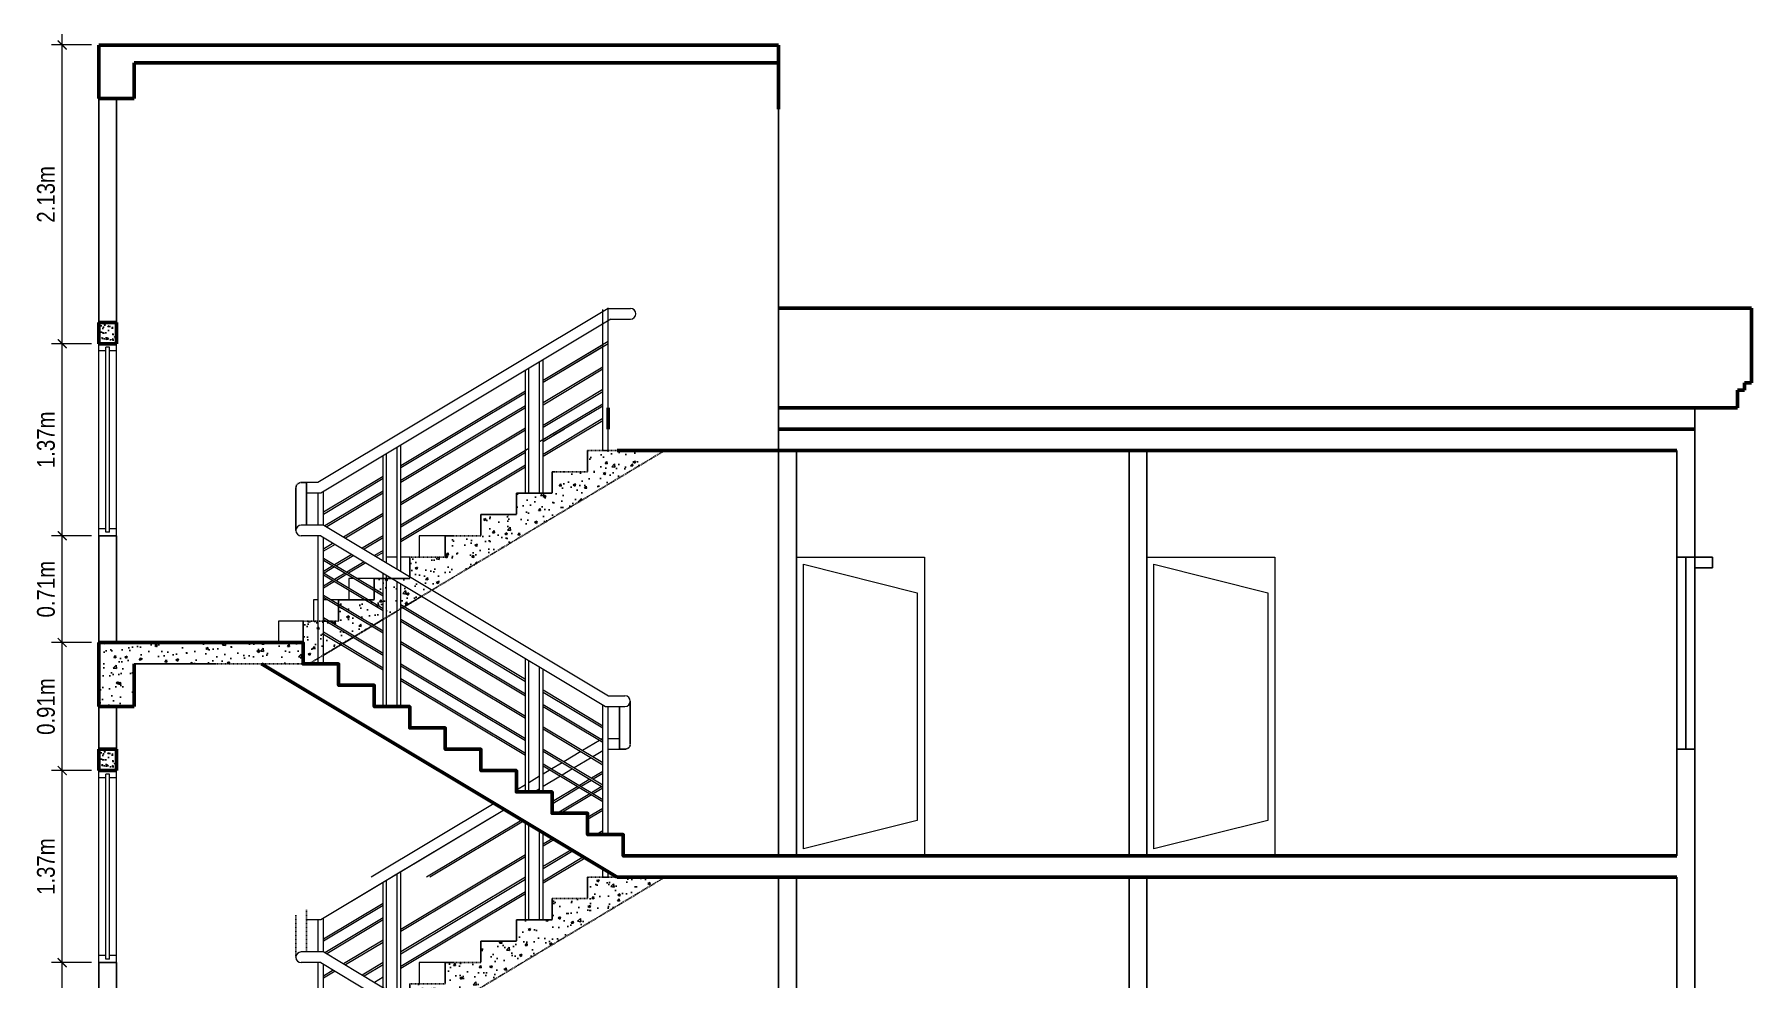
# Model space of a CAD drawing. Header units: inches. Extents: x -4010 to 65129, y -40138 to -1318.
# Drawn here: x 36988.7 to 37471.4, y -38055.8 to -37790.3 of the extents above; entities that cross this region are included whole.
import ezdxf

# ---------------------------------------------------------------- set-up
doc = ezdxf.new("R2010")
doc.units = ezdxf.units.IN
doc.header["$MEASUREMENT"] = 0
doc.header["$PDMODE"] = 99
doc.linetypes.add('ACAD_ISO04W100', pattern=[30.5, 24, -3, 0.5, -3])
doc.linetypes.add('DASHED2', pattern=[0.375, 0.25, -0.125])
for name, color, linetype, lineweight in [('Column', 2, 'Continuous', 50), ('Dimension', 7, 'Continuous', 15), ('door', 132, 'Continuous', 15), ('FLOOR CASE', 251, 'Continuous', 13), ('GRID', 8, 'ACAD_ISO04W100', 15), ('LOW-WALL', 4, 'Continuous', 20), ('RAIL', 200, 'Continuous', 13), ('RAILING', 2, 'Continuous', 13), ('Window', 253, 'Continuous', 18)]:
    doc.layers.add(name, color=color, linetype=linetype, lineweight=lineweight)
for name, color, linetype in [('Hatch', 3, 'Continuous'), ('Rod', 1, 'Continuous'), ('Stair', 190, 'DASHED2'), ('wall', 3, 'Continuous')]:
    doc.layers.add(name, color=color, linetype=linetype)
doc.styles.add('NARROW', font='ARIALN.TTF')
doc.dimstyles.new('3-16', dxfattribs={"dimtxt": 5, "dimasz": 2.5, "dimexe": 3, "dimexo": 2, "dimgap": 2, "dimtad": 1, "dimdec": 1, "dimzin": 3, "dimdsep": 46, "dimlunit": 4, "dimtxsty": 'NARROW', "dimblk": 'ARCHTICK', "dimcen": 0, "dimdle": 3, "dimclrd": 256, "dimclre": 256, "dimclrt": 7, "dimaunit": 1, "dimadec": 3, "dimazin": 1, "dimtfac": 1, "dimtdec": 1, "dimtofl": 0, "dimtmove": 0, "dimatfit": 3, "dimldrblk": 'CLOSED', "dimfxl": 1, "dimtolj": 1, "dimtzin": 0, "dimlwd": -1, "dimlwe": -1, "dimarcsym": 0})
pattern_1 = [(50, (26383.3907, -24269.754), (7.1726018, -0.6275213), [0.75, -8.25]), (355, (26383.391, -24269.754), (-1.3875133, 7.5219213), [0.6, -6.6]), (100.4514, (26383.9884, -24269.8066), (5.7850938, 6.8943954), [0.637402, -7.011421]), (46.1842, (26383.391, -24267.754), (10.6724105, -1.65519), [1.125, -12.375]), (96.6356, (26384.28, -24267.892), (9.346627, 9.741179), [0.956103, -10.51713]), (351.1842, (26383.391, -24267.754), (9.3466195, 9.741186), [0.9, -9.9]), (21, (26384.3907, -24268.254), (5.9690705, -4.026189), [0.75, -8.25]), (326, (26384.391, -24268.254), (2.4331533, 7.2515005), [0.6, -6.6]), (71.4514, (26384.888, -24268.59), (8.4022263, 3.225305), [0.637402, -7.011421]), (37.5, (26383.3907, -24269.7543), (0.12159855, 3.32893854), [0, -6.52, 0, -6.7, 0, -6.625]), (7.5, (26383.3907, -24269.7543), (2.6306954, 3.9441171), [0, -3.82, 0, -6.37, 0, -2.525]), (327.5, (26381.1607, -24269.7543), (5.33822436, -0.2255487), [0, -2.5, 0, -7.8, 0, -10.35]), (317.5, (26380.1607, -24269.7543), (5.8318617, 1.0010498), [0, -3.25, 0, -5.18, 0, -7.35])]

# ---------------------------------------------------------------- blocks, each defined once
blk = doc.blocks.new('_ArchTick')
at = {"layer": 'GRID', "color": 0, "const_width": 0.15}
blk.add_lwpolyline([(-0.5, -0.5), (0.5, 0.5)], dxfattribs=at)
blk = doc.blocks.new('*D1385')
at = {"layer": 'Defpoints', "color": 0}
for p in [(36996.54, -37961.25), (37006.8, -37961.25), (37006.8, -37997.25)]:
    blk.add_point(p, dxfattribs=at)
at = {"layer": 'Dimension'}
for p, q in [((36996.54, -38000.25), (36996.54, -37958.25)), ((37004.8, -37961.25), (36993.54, -37961.25)), ((37004.8, -37997.25), (36993.54, -37997.25))]:
    blk.add_line(p, q, dxfattribs=at)
at = {"layer": 'Dimension', "xscale": 2.5, "yscale": 2.5, "zscale": 2.5}
for p, rotation in [((36996.54, -37961.25), 90), ((36996.54, -37997.25), 270)]:
    blk.add_blockref('_ArchTick', p, dxfattribs=dict(at, rotation=rotation))
at = {"layer": 'Dimension', "color": 7, "insert": (36991.99, -37979.25), "char_height": 5, "attachment_point": 5, "rotation": 90, "style": 'NARROW'}
blk.add_mtext('\\A1;0.91m', dxfattribs=at)
blk = doc.blocks.new('_Closed')
at = {"layer": 'wall', "color": 0, "lineweight": -2}
for p, q in [((-1, 0.17), (0, 0)), ((-1, 0.17), (-1, -0.17)), ((0, 0), (-1, -0.17)), ((0, 0), (-1, 0))]:
    blk.add_line(p, q, dxfattribs=at)
blk = doc.blocks.new('*D1386')
at = {"layer": 'Defpoints', "color": 0}
for p in [(36996.54, -37931.25), (37006.8, -37931.25), (37006.8, -37961.25)]:
    blk.add_point(p, dxfattribs=at)
at = {"layer": 'Dimension'}
for p, q in [((36996.54, -37964.25), (36996.54, -37928.25)), ((37004.8, -37931.25), (36993.54, -37931.25)), ((37004.8, -37961.25), (36993.54, -37961.25))]:
    blk.add_line(p, q, dxfattribs=at)
at = {"layer": 'Dimension', "xscale": 2.5, "yscale": 2.5, "zscale": 2.5}
for p, rotation in [((36996.54, -37931.25), 90), ((36996.54, -37961.25), 270)]:
    blk.add_blockref('_ArchTick', p, dxfattribs=dict(at, rotation=rotation))
at = {"layer": 'Dimension', "color": 7, "insert": (36991.99, -37946.25), "char_height": 5, "attachment_point": 5, "rotation": 90, "style": 'NARROW'}
blk.add_mtext('\\A1;0.71m', dxfattribs=at)
blk = doc.blocks.new('*D1387')
at = {"layer": 'Defpoints', "color": 0}
for p in [(36996.54, -37793.25), (37006.8, -37793.25), (37006.8, -37877.25)]:
    blk.add_point(p, dxfattribs=at)
at = {"layer": 'Dimension'}
for p, q in [((36996.54, -37880.25), (36996.54, -37790.25)), ((37004.8, -37793.25), (36993.54, -37793.25)), ((37004.8, -37877.25), (36993.54, -37877.25))]:
    blk.add_line(p, q, dxfattribs=at)
at = {"layer": 'Dimension', "xscale": 2.5, "yscale": 2.5, "zscale": 2.5}
for p, rotation in [((36996.54, -37793.25), 90), ((36996.54, -37877.25), 270)]:
    blk.add_blockref('_ArchTick', p, dxfattribs=dict(at, rotation=rotation))
at = {"layer": 'Dimension', "color": 7, "insert": (36991.99, -37835.25), "char_height": 5, "attachment_point": 5, "rotation": 90, "style": 'NARROW'}
blk.add_mtext('\\A1;2.13m', dxfattribs=at)
blk = doc.blocks.new('*D1388')
at = {"layer": 'Defpoints', "color": 0}
for p in [(36996.54, -37877.25), (37004.8, -37877.25), (37006.8, -37931.25)]:
    blk.add_point(p, dxfattribs=at)
at = {"layer": 'Dimension'}
for p, q in [((37002.8, -37877.25), (36993.54, -37877.25)), ((36996.54, -37934.25), (36996.54, -37874.25)), ((37004.8, -37931.25), (36993.54, -37931.25))]:
    blk.add_line(p, q, dxfattribs=at)
at = {"layer": 'Dimension', "xscale": 2.5, "yscale": 2.5, "zscale": 2.5}
for p, rotation in [((36996.54, -37877.25), 90), ((36996.54, -37931.25), 270)]:
    blk.add_blockref('_ArchTick', p, dxfattribs=dict(at, rotation=rotation))
at = {"layer": 'Dimension', "color": 7, "insert": (36991.99, -37904.25), "char_height": 5, "attachment_point": 5, "rotation": 90, "style": 'NARROW'}
blk.add_mtext('\\A1;1.37m', dxfattribs=at)
blk = doc.blocks.new('*D1389')
at = {"layer": 'Defpoints', "color": 0}
for p in [(36996.54, -38051.25), (37006.8, -38051.25), (37006.8, -38081.25)]:
    blk.add_point(p, dxfattribs=at)
at = {"layer": 'Dimension'}
for p, q in [((36996.54, -38084.25), (36996.54, -38048.25)), ((37004.8, -38051.25), (36993.54, -38051.25)), ((37004.8, -38081.25), (36993.54, -38081.25))]:
    blk.add_line(p, q, dxfattribs=at)
at = {"layer": 'Dimension', "xscale": 2.5, "yscale": 2.5, "zscale": 2.5}
for p, rotation in [((36996.54, -38051.25), 90), ((36996.54, -38081.25), 270)]:
    blk.add_blockref('_ArchTick', p, dxfattribs=dict(at, rotation=rotation))
at = {"layer": 'Dimension', "color": 7, "insert": (36991.99, -38066.25), "char_height": 5, "attachment_point": 5, "rotation": 90, "style": 'NARROW'}
blk.add_mtext('\\A1;0.76m', dxfattribs=at)
blk = doc.blocks.new('*D1390')
at = {"layer": 'Defpoints', "color": 0}
for p in [(36996.54, -37997.25), (37006.8, -37997.25), (37006.8, -38051.25)]:
    blk.add_point(p, dxfattribs=at)
at = {"layer": 'Dimension'}
for p, q in [((37004.8, -37997.25), (36993.54, -37997.25)), ((36996.54, -38054.25), (36996.54, -37994.25)), ((37004.8, -38051.25), (36993.54, -38051.25))]:
    blk.add_line(p, q, dxfattribs=at)
at = {"layer": 'Dimension', "xscale": 2.5, "yscale": 2.5, "zscale": 2.5}
for p, rotation in [((36996.54, -37997.25), 90), ((36996.54, -38051.25), 270)]:
    blk.add_blockref('_ArchTick', p, dxfattribs=dict(at, rotation=rotation))
at = {"layer": 'Dimension', "color": 7, "insert": (36991.99, -38024.25), "char_height": 5, "attachment_point": 5, "rotation": 90, "style": 'NARROW'}
blk.add_mtext('\\A1;1.37m', dxfattribs=at)

msp = doc.modelspace()

# ---------------------------------------------------------------- hatches: boundary and pattern name
at = {"layer": 'Hatch'}
h = msp.add_hatch(dxfattribs=at)
h.set_pattern_fill('AR-CONC', color=256, scale=0.5, style=0)
h.set_pattern_definition([(130, (31404.86, -19302.235), (-3.5863009, -0.31376067), [0.375, -4.125]), (185, (31404.86, -19302.235), (0.6937567, 3.7609607), [0.3, -3.3]), (79.5486, (31404.561, -19302.2612), (-2.8925469, 3.4471977), [0.31870095, -3.50571056]), (133.8158, (31404.86, -19301.235), (-5.3362052, -0.8275951), [0.5625, -6.1875]), (83.3644, (31404.4153, -19301.304), (-4.6733135, 4.8705894), [0.4780514, -5.258565]), (188.8158, (31404.86, -19301.235), (-4.6733097, 4.870593), [0.45, -4.95]), (159, (31404.36, -19301.485), (-2.98453526, -2.01309445), [0.375, -4.125]), (214, (31404.36, -19301.485), (-1.21657666, 3.6257502), [0.3, -3.3]), (108.5486, (31404.1113, -19301.6528), (-4.20111314, 1.6126525), [0.31870095, -3.50571056]), (142.5, (31404.86, -19302.235), (-0.06079928, 1.66446927), [0, -3.26, 0, -3.35, 0, -3.3125]), (172.5, (31404.86, -19302.235), (-1.31534769, 1.97205856), [0, -1.91, 0, -3.185, 0, -1.2625]), (212.5, (31405.975, -19302.235), (-2.66911218, -0.11277436), [0, -1.25, 0, -3.9, 0, -5.175]), (222.5, (31406.475, -19302.235), (-2.91593085, 0.5005249), [0, -1.625, 0, -2.59, 0, -3.675])])
h.paths.add_polyline_path([(37006.796, -37871.254), (37011.796, -37871.254), (37011.796, -37877.254), (37006.796, -37877.254)])
h = msp.add_hatch(dxfattribs=at)
h.set_pattern_fill('AR-CONC', color=256, style=0)
h.set_pattern_definition(pattern_1)
h.paths.add_polyline_path([(37165.886, -37907.254), (37152.562, -37907.254), (37144.224, -37907.254), (37144.224, -37913.254), (37134.224, -37913.254), (37134.224, -37919.254), (37124.224, -37919.254), (37124.224, -37925.254), (37114.224, -37925.254), (37114.224, -37931.254), (37104.224, -37931.254), (37104.224, -37937.254), (37094.224, -37937.254), (37094.224, -37942.756), (37100.471, -37946.504)])
h = msp.add_hatch(dxfattribs=at)
h.set_pattern_fill('AR-CONC', color=256, style=0)
h.set_pattern_definition(pattern_1)
h.paths.add_polyline_path([(37064.224, -37961.254), (37006.796, -37961.254), (37006.796, -37979.254), (37016.796, -37979.254), (37016.796, -37967.254), (37064.224, -37967.254)])
h.paths.add_polyline_path([(37068.474, -37955.254), (37064.224, -37955.254), (37064.224, -37961.254), (37064.224, -37967.254), (37065.886, -37967.254), (37068.474, -37965.701)])
h.paths.add_polyline_path([(37074.914, -37961.837), (37069.974, -37958.873), (37069.974, -37964.801)])
h.paths.add_polyline_path([(37069.974, -37955.254), (37068.474, -37955.254), (37068.474, -37965.701), (37069.974, -37964.801)])
h.paths.add_polyline_path([(37070.745, -37955.254), (37069.974, -37955.254), (37069.974, -37958.29), (37075.4, -37961.546), (37078.316, -37959.797)])
h.paths.add_polyline_path([(37074.224, -37951.046), (37074.224, -37955.254), (37071.717, -37955.254), (37078.802, -37959.505), (37083.562, -37956.649)])
h.paths.add_polyline_path([(37086.724, -37952.25), (37081.731, -37949.254), (37074.224, -37949.254), (37074.224, -37950.463), (37084.048, -37956.357), (37086.724, -37954.751)])
h.paths.add_polyline_path([(37082.703, -37949.254), (37081.731, -37949.254), (37086.724, -37952.25), (37086.724, -37951.667)], flags=17)
h.paths.add_polyline_path([(37086.724, -37948.168), (37084.224, -37946.668), (37084.224, -37949.254), (37082.703, -37949.254), (37086.724, -37951.667)])
h.paths.add_polyline_path([(37090.724, -37944.154), (37089.224, -37943.254), (37087.724, -37943.254), (37087.724, -37954.151), (37090.724, -37952.351)])
h.paths.add_polyline_path([(37086.724, -37943.254), (37084.224, -37943.254), (37084.224, -37946.085), (37086.724, -37947.585)])
h.paths.add_polyline_path([(37087.724, -37943.254), (37086.724, -37943.254), (37086.724, -37954.751), (37087.724, -37954.151)])
h.paths.add_polyline_path([(37094.224, -37942.756), (37094.224, -37943.254), (37089.224, -37943.254), (37097.555, -37948.253), (37100.471, -37946.504)])
h.paths.add_polyline_path([(37091.724, -37944.754), (37091.724, -37950.585), (37092.696, -37951.168), (37097.555, -37948.253)])
h = msp.add_hatch(dxfattribs=at)
h.set_pattern_fill('AR-CONC', color=256, scale=0.5, style=0)
h.set_pattern_definition([(130, (31404.86, -19422.235), (-3.5863009, -0.31376067), [0.375, -4.125]), (185, (31404.86, -19422.235), (0.6937567, 3.7609607), [0.3, -3.3]), (79.5486, (31404.561, -19422.2612), (-2.8925469, 3.4471977), [0.31870095, -3.50571056]), (133.8158, (31404.86, -19421.235), (-5.3362052, -0.8275951), [0.5625, -6.1875]), (83.3644, (31404.4153, -19421.304), (-4.6733135, 4.8705894), [0.4780514, -5.258565]), (188.8158, (31404.86, -19421.235), (-4.6733097, 4.870593), [0.45, -4.95]), (159, (31404.36, -19421.485), (-2.98453526, -2.01309445), [0.375, -4.125]), (214, (31404.36, -19421.485), (-1.21657666, 3.6257502), [0.3, -3.3]), (108.5486, (31404.1113, -19421.6528), (-4.20111314, 1.6126525), [0.31870095, -3.50571056]), (142.5, (31404.86, -19422.235), (-0.06079928, 1.66446927), [0, -3.26, 0, -3.35, 0, -3.3125]), (172.5, (31404.86, -19422.235), (-1.31534769, 1.97205856), [0, -1.91, 0, -3.185, 0, -1.2625]), (212.5, (31405.975, -19422.235), (-2.66911218, -0.11277436), [0, -1.25, 0, -3.9, 0, -5.175]), (222.5, (31406.475, -19422.235), (-2.91593085, 0.5005249), [0, -1.625, 0, -2.59, 0, -3.675])])
h.paths.add_polyline_path([(37006.796, -37991.254), (37011.796, -37991.254), (37011.796, -37997.254), (37006.796, -37997.254)])
h = msp.add_hatch(dxfattribs=at)
h.set_pattern_fill('AR-CONC', color=256, style=0)
h.set_pattern_definition([(50, (26383.3907, -24029.754), (7.1726018, -0.6275213), [0.75, -8.25]), (355, (26383.391, -24029.754), (-1.3875133, 7.5219213), [0.6, -6.6]), (100.4514, (26383.9884, -24029.8066), (5.7850938, 6.8943954), [0.637402, -7.011421]), (46.1842, (26383.391, -24027.754), (10.6724105, -1.65519), [1.125, -12.375]), (96.6356, (26384.28, -24027.892), (9.346627, 9.741179), [0.956103, -10.51713]), (351.1842, (26383.391, -24027.754), (9.3466195, 9.741186), [0.9, -9.9]), (21, (26384.3907, -24028.254), (5.9690705, -4.026189), [0.75, -8.25]), (326, (26384.391, -24028.254), (2.4331533, 7.2515005), [0.6, -6.6]), (71.4514, (26384.888, -24028.59), (8.4022263, 3.225305), [0.637402, -7.011421]), (37.5, (26383.3907, -24029.7543), (0.12159855, 3.32893854), [0, -6.52, 0, -6.7, 0, -6.625]), (7.5, (26383.3907, -24029.7543), (2.6306954, 3.9441171), [0, -3.82, 0, -6.37, 0, -2.525]), (327.5, (26381.1607, -24029.7543), (5.33822436, -0.2255487), [0, -2.5, 0, -7.8, 0, -10.35]), (317.5, (26380.1607, -24029.7543), (5.8318617, 1.0010498), [0, -3.25, 0, -5.18, 0, -7.35])])
h.paths.add_polyline_path([(37165.886, -38027.254), (37152.562, -38027.254), (37144.224, -38027.254), (37144.224, -38033.254), (37134.224, -38033.254), (37134.224, -38039.254), (37124.224, -38039.254), (37124.224, -38045.254), (37114.224, -38045.254), (37114.224, -38051.254), (37104.224, -38051.254), (37104.224, -38057.254), (37094.224, -38057.254), (37094.224, -38062.756), (37100.471, -38066.504)])
h.paths.add_polyline_path([(37094.224, -38062.756), (37094.224, -38063.254), (37089.224, -38063.254), (37097.555, -38068.253), (37100.471, -38066.504)])
h.paths.add_polyline_path([(37097.555, -38068.253), (37091.724, -38064.754), (37091.724, -38070.585), (37092.696, -38071.168)])
h.paths.add_polyline_path([(37090.724, -38064.154), (37089.224, -38063.254), (37087.724, -38063.254), (37087.724, -38074.151), (37090.724, -38072.351)])
h.paths.add_polyline_path([(37091.724, -38064.754), (37090.724, -38064.154), (37090.724, -38072.351), (37091.724, -38071.751)])
h.paths.add_polyline_path([(37087.724, -38063.254), (37086.724, -38063.254), (37086.724, -38074.751), (37087.724, -38074.151)])
h.paths.add_polyline_path([(37086.724, -38063.254), (37084.224, -38063.254), (37084.224, -38066.085), (37086.724, -38067.585)])
h.paths.add_polyline_path([(37086.724, -38068.168), (37084.224, -38066.668), (37084.224, -38069.254), (37082.703, -38069.254), (37086.724, -38071.667)])
h.paths.add_polyline_path([(37086.724, -38072.25), (37081.731, -38069.254), (37074.224, -38069.254), (37074.224, -38070.463), (37084.048, -38076.357), (37086.724, -38074.751)])

# ---------------------------------------------------------------- linework, layer by layer
at = {"layer": 'Column'}
for p, q in [((37006.796, -37793.254), (37197.891, -37793.254)), ((37006.796, -37808.254), (37006.796, -37793.254)), ((37197.891, -37793.254), (37006.796, -37793.254)), ((37197.891, -37798.254), (37197.891, -37793.254)), ((37016.796, -37798.254), (37197.891, -37798.254)), ((37016.796, -37808.254), (37016.796, -37798.254)), ((37197.891, -37811.254), (37197.891, -37798.254)), ((37006.796, -37808.254), (37016.796, -37808.254)), ((37197.891, -37867.254), (37471.405, -37867.254)), ((37197.891, -37867.254), (37471.405, -37867.254)), ((37471.405, -37885.254), (37471.405, -37867.254)), ((37006.796, -37871.254), (37011.796, -37871.254)), ((37006.796, -37877.254), (37006.796, -37871.254)), ((37011.796, -37871.254), (37011.796, -37877.254)), ((37006.796, -37877.254), (37011.796, -37877.254)), ((37471.405, -37888.254), (37471.405, -37885.254)), ((37467.405, -37895.254), (37467.405, -37890.254)), ((37467.405, -37890.254), (37469.405, -37890.254)), ((37469.405, -37890.254), (37469.405, -37888.254)), ((37469.405, -37888.254), (37471.405, -37888.254)), ((37149.953, -37901.254), (37149.953, -37895.254)), ((37197.891, -37895.254), (37467.405, -37895.254)), ((37197.891, -37895.254), (37467.405, -37895.254)), ((37197.891, -37901.254), (37455.405, -37901.254)), ((37197.891, -37901.254), (37455.405, -37901.254)), ((37199.296, -37907.254), (37152.562, -37907.254)), ((37197.891, -37907.254), (37450.405, -37907.254)), ((37006.796, -37961.254), (37006.796, -37979.254)), ((37016.796, -37979.254), (37016.796, -37967.254)), ((37052.562, -37967.254), (37152.562, -38027.254)), ((37006.796, -37979.254), (37016.796, -37979.254)), ((37006.796, -37991.254), (37011.796, -37991.254)), ((37006.796, -37997.254), (37006.796, -37991.254)), ((37011.796, -37991.254), (37011.796, -37997.254)), ((37006.796, -37997.254), (37011.796, -37997.254)), ((37222.506, -38021.254), (37450.405, -38021.254)), ((37222.506, -38021.254), (37450.405, -38021.254)), ((37226.549, -38027.254), (37152.562, -38027.254)), ((37226.549, -38027.254), (37152.562, -38027.254)), ((37226.549, -38027.254), (37152.562, -38027.254)), ((37222.506, -38027.254), (37450.405, -38027.254)), ((37222.506, -38027.254), (37450.405, -38027.254)), ((37222.506, -38027.254), (37450.405, -38027.254))]:
    msp.add_line(p, q, dxfattribs=at)
msp.add_lwpolyline([(37149.953, -37901.254), (37149.953, -37901.254)], close=True, dxfattribs=at)
msp.add_lwpolyline([(37222.506, -38021.254), (37154.224, -38021.254), (37154.224, -38015.254), (37144.224, -38015.254), (37144.224, -38009.254), (37134.224, -38009.254), (37134.224, -38003.254), (37124.224, -38003.254), (37124.224, -37997.254), (37114.224, -37997.254), (37114.224, -37991.254), (37104.224, -37991.254), (37104.224, -37985.254), (37094.224, -37985.254), (37094.224, -37979.254), (37084.224, -37979.254), (37084.224, -37973.254), (37074.224, -37973.254), (37074.224, -37967.254), (37064.224, -37967.254), (37064.224, -37961.254), (37006.796, -37961.254)], dxfattribs=at)
at = {"layer": 'door'}
for points in [[(37238.891, -38021.254), (37202.891, -38021.254), (37202.891, -37937.254), (37238.891, -37937.254)], [(37236.891, -38011.254), (37204.891, -38019.254), (37204.891, -37939.254), (37236.891, -37947.254)], [(37337.408, -38021.254), (37301.408, -38021.254), (37301.408, -37937.254), (37337.408, -37937.254)], [(37335.408, -38011.254), (37303.408, -38019.254), (37303.408, -37939.254), (37335.408, -37947.254)]]:
    msp.add_lwpolyline(points, close=True, dxfattribs=at)
at = {"layer": 'FLOOR CASE'}
for p, q in [((37149.953, -37867.318), (37068.393, -37916.254)), ((37148.453, -37906.732), (37148.453, -37867.635)), ((37149.953, -37907.632), (37149.953, -37867.185)), ((37149.953, -37867.318), (37156.284, -37867.318)), ((37150.784, -37870.318), (37069.224, -37919.254)), ((37150.784, -37870.318), (37156.284, -37870.318)), ((37157.784, -37868.818), (37157.784, -37868.818)), ((37157.784, -37868.818), (37157.784, -37868.818)), ((37149.953, -37876.648), (37131.724, -37887.585)), ((37149.953, -37877.231), (37131.724, -37888.168)), ((37148.453, -37877.548), (37131.703, -37887.598)), ((37148.453, -37878.131), (37131.703, -37888.181)), ((37131.724, -37901.254), (37131.724, -37881.754)), ((37126.724, -37901.254), (37126.724, -37884.754)), ((37127.724, -37901.254), (37127.724, -37884.154)), ((37130.724, -37901.254), (37130.724, -37882.354)), ((37148.453, -37883.844), (37131.703, -37893.894)), ((37148.453, -37884.427), (37131.703, -37894.477)), ((37126.724, -37890.585), (37091.724, -37911.585)), ((37126.724, -37891.168), (37091.724, -37912.168)), ((37148.453, -37890.139), (37131.703, -37900.189)), ((37148.453, -37890.723), (37131.703, -37900.773)), ((37126.724, -37894.667), (37115.745, -37901.254)), ((37126.717, -37895.254), (37116.717, -37901.254)), ((37148.453, -37894.221), (37133.513, -37903.185)), ((37148.453, -37894.804), (37134.485, -37903.185)), ((37126.724, -37900.963), (37091.724, -37921.963)), ((37116.717, -37901.254), (37091.724, -37916.25)), ((37115.745, -37901.254), (37091.724, -37915.667)), ((37126.724, -37919.254), (37126.724, -37901.254)), ((37127.724, -37919.254), (37127.724, -37901.254)), ((37139.647, -37899.505), (37130.724, -37904.859)), ((37130.724, -37919.254), (37130.724, -37901.254)), ((37148.453, -37898.303), (37131.724, -37908.34)), ((37148.453, -37898.886), (37131.724, -37908.923)), ((37136.731, -37901.254), (37131.724, -37904.259)), ((37137.703, -37901.254), (37131.724, -37904.842)), ((37131.724, -37919.254), (37131.724, -37901.254)), ((37126.724, -37901.546), (37091.724, -37922.546)), ((37091.724, -37941.256), (37091.724, -37905.754)), ((37148.474, -37907.254), (37148.474, -37904.801)), ((37149.974, -37907.254), (37149.974, -37905.701)), ((37086.724, -37938.256), (37086.724, -37908.754)), ((37087.724, -37938.856), (37087.724, -37908.154)), ((37090.724, -37940.656), (37090.724, -37906.354)), ((37127.724, -37906.659), (37091.724, -37928.259)), ((37126.724, -37907.842), (37091.724, -37928.842)), ((37148.474, -37907.254), (37149.974, -37907.254)), ((37086.724, -37914.585), (37069.974, -37924.635)), ((37086.724, -37915.168), (37069.974, -37925.218)), ((37126.724, -37911.34), (37091.724, -37932.34)), ((37126.724, -37911.923), (37091.724, -37932.923)), ((37068.393, -37916.254), (37065.224, -37916.254)), ((37069.224, -37919.254), (37065.224, -37919.254)), ((37068.474, -37928.254), (37068.474, -37919.254)), ((37069.974, -37928.254), (37069.974, -37918.804)), ((37086.724, -37918.667), (37070.4, -37928.461)), ((37086.724, -37919.25), (37070.886, -37928.753)), ((37086.724, -37924.963), (37075.647, -37931.609)), ((37086.724, -37925.546), (37076.133, -37931.901)), ((37072.731, -37933.359), (37069.974, -37935.013)), ((37073.217, -37933.65), (37069.974, -37935.596)), ((37086.724, -37931.259), (37080.893, -37934.757)), ((37086.724, -37931.842), (37081.379, -37935.049)), ((37104.224, -37931.254), (37096.868, -37931.254)), ((37096.868, -37931.254), (37096.868, -37937.254)), ((37072.633, -37939.713), (37069.974, -37941.309)), ((37073.119, -37940.005), (37070.203, -37941.754)), ((37077.978, -37936.506), (37073.119, -37939.422)), ((37078.464, -37936.798), (37073.605, -37939.713)), ((37081.379, -37938.547), (37076.52, -37941.463)), ((37081.865, -37938.839), (37077.006, -37941.754)), ((37086.724, -37935.34), (37084.295, -37936.798)), ((37086.724, -37935.923), (37084.781, -37937.09)), ((37090.724, -37937.254), (37087.724, -37937.254)), ((37094.224, -37937.254), (37091.724, -37937.254)), ((37072.633, -37943.795), (37069.974, -37945.39)), ((37073.119, -37944.087), (37069.974, -37945.973)), ((37076.034, -37941.754), (37073.119, -37943.504)), ((37076.52, -37942.046), (37073.605, -37943.795)), ((37077.085, -37943.254), (37077.085, -37945.883)), ((37078.534, -37943.254), (37077.085, -37943.254)), ((37084.224, -37943.254), (37079.506, -37943.254)), ((37067.193, -37949.254), (37067.193, -37955.254)), ((37068.474, -37949.254), (37067.193, -37949.254)), ((37071.238, -37949.254), (37069.974, -37949.254)), ((37074.224, -37949.254), (37072.21, -37949.254)), ((37077.085, -37946.466), (37077.085, -37949.254)), ((37064.224, -37955.254), (37057.302, -37955.254)), ((37057.302, -37955.254), (37057.302, -37961.254)), ((37148.393, -37988.254), (37148.048, -37988.461)), ((37148.393, -37988.254), (37148.474, -37988.254)), ((37149.974, -37988.254), (37153.224, -37988.254)), ((37142.316, -37991.901), (37137.555, -37994.757)), ((37147.562, -37988.753), (37142.802, -37991.609)), ((37148.474, -37991.704), (37145.717, -37993.359)), ((37148.474, -38015.254), (37148.474, -37991.704)), ((37149.974, -37991.254), (37153.224, -37991.254)), ((37149.974, -38015.254), (37149.974, -37991.254)), ((37133.668, -37997.09), (37131.724, -37998.256)), ((37137.069, -37995.049), (37134.154, -37996.798)), ((37139.985, -37996.798), (37137.069, -37998.547)), ((37145.231, -37993.65), (37140.471, -37996.506)), ((37148.474, -37997.535), (37145.33, -37999.422)), ((37126.724, -38001.256), (37124.224, -38002.756)), ((37130.724, -37998.856), (37127.724, -38000.656)), ((37130.724, -38002.354), (37129.224, -38003.254)), ((37136.583, -37998.839), (37131.724, -38001.754)), ((37141.443, -38001.754), (37134.224, -38006.085)), ((37141.928, -38002.046), (37134.224, -38006.668)), ((37144.844, -37999.713), (37141.928, -38001.463)), ((37145.33, -38000.005), (37142.414, -38001.754)), ((37148.245, -38001.754), (37145.33, -38003.504)), ((37148.474, -37998.118), (37145.816, -37999.713)), ((37148.474, -38002.2), (37145.816, -38003.795)), ((37117.978, -38006.504), (37083.393, -38027.254)), ((37144.844, -38003.795), (37135.745, -38009.254)), ((37145.33, -38004.087), (37136.717, -38009.254)), ((37120.893, -38008.253), (37069.224, -38039.254)), ((37120.893, -38008.253), (37089.224, -38027.254)), ((37125.752, -38011.168), (37098.943, -38027.254)), ((37126.238, -38011.46), (37099.914, -38027.254)), ((37126.724, -38027.842), (37126.724, -38011.751)), ((37126.724, -38039.254), (37126.724, -38011.751)), ((37127.724, -38027.254), (37127.724, -38012.351)), ((37127.724, -38039.254), (37127.724, -38012.351)), ((37148.474, -38007.913), (37144.224, -38010.463)), ((37148.474, -38008.496), (37144.224, -38011.046)), ((37130.724, -38027.254), (37130.724, -38014.151)), ((37130.724, -38039.254), (37130.724, -38014.151)), ((37131.724, -38028.923), (37131.724, -38014.751)), ((37131.724, -38039.254), (37131.724, -38014.751)), ((37134.4, -38016.357), (37131.724, -38017.963)), ((37134.886, -38016.649), (37131.724, -38018.546)), ((37148.474, -38014.209), (37146.731, -38015.254)), ((37148.474, -38014.792), (37147.703, -38015.254)), ((37099.224, -38021.254), (37069.224, -38039.254)), ((37099.224, -38021.254), (37069.224, -38039.254)), ((37126.724, -38020.963), (37091.724, -38041.963)), ((37126.724, -38020.963), (37091.724, -38041.963)), ((37126.724, -38021.546), (37091.724, -38042.546)), ((37126.724, -38021.546), (37091.724, -38042.546)), ((37126.724, -38020.963), (37116.238, -38027.254)), ((37126.724, -38021.546), (37117.21, -38027.254)), ((37127.724, -38039.254), (37127.724, -38021.254)), ((37127.724, -38039.254), (37127.724, -38021.254)), ((37139.647, -38019.505), (37131.724, -38024.259)), ((37139.647, -38019.505), (37131.724, -38024.259)), ((37140.133, -38019.797), (37131.724, -38024.842)), ((37140.133, -38019.797), (37131.724, -38024.842)), ((37143.048, -38021.546), (37131.724, -38028.34)), ((37143.048, -38021.546), (37131.724, -38028.34)), ((37143.534, -38021.837), (37131.724, -38028.923)), ((37143.534, -38021.837), (37131.724, -38028.923)), ((37090.724, -38060.656), (37090.724, -38026.354)), ((37090.724, -38027.254), (37090.724, -38026.354)), ((37091.724, -38061.256), (37091.724, -38025.754)), ((37091.724, -38027.254), (37091.724, -38025.754)), ((37148.474, -38027.254), (37148.474, -38024.801)), ((37148.474, -38027.254), (37148.474, -38024.801)), ((37148.474, -38027.254), (37148.474, -38024.801)), ((37149.974, -38027.254), (37149.974, -38025.701)), ((37149.974, -38027.254), (37149.974, -38025.701)), ((37149.974, -38027.254), (37149.974, -38025.701)), ((37086.724, -38058.256), (37086.724, -38028.754)), ((37087.724, -38058.856), (37087.724, -38028.154)), ((37126.724, -38027.259), (37091.724, -38048.259)), ((37126.724, -38027.842), (37091.724, -38048.842)), ((37126.724, -38031.34), (37091.724, -38052.34)), ((37148.474, -38027.254), (37149.974, -38027.254)), ((37148.474, -38027.254), (37149.974, -38027.254)), ((37148.474, -38027.254), (37149.974, -38027.254)), ((37086.724, -38034.585), (37069.974, -38044.635)), ((37086.724, -38035.168), (37069.974, -38045.218)), ((37126.724, -38031.923), (37091.724, -38052.923)), ((37069.224, -38039.254), (37065.224, -38039.254)), ((37069.224, -38039.254), (37065.224, -38039.254)), ((37068.474, -38048.254), (37068.474, -38039.254)), ((37069.974, -38048.254), (37069.974, -38038.804)), ((37086.724, -38038.667), (37070.4, -38048.461)), ((37086.724, -38039.25), (37070.886, -38048.753)), ((37086.724, -38044.963), (37075.647, -38051.609)), ((37086.724, -38045.546), (37076.133, -38051.901)), ((37072.731, -38053.359), (37069.974, -38055.013)), ((37073.217, -38053.65), (37069.974, -38055.596)), ((37086.724, -38051.259), (37080.893, -38054.757)), ((37086.724, -38051.842), (37081.379, -38055.049)), ((37086.724, -38055.34), (37084.295, -38056.798)), ((37104.224, -38051.254), (37096.868, -38051.254)), ((37096.868, -38051.254), (37096.868, -38057.254))]:
    msp.add_line(p, q, dxfattribs=at)
for start, end in [(0, 90), (270, 0)]:
    msp.add_arc((37156.284, -37868.818), 1.5, start, end, dxfattribs=at)
at = {"layer": 'LOW-WALL'}
for p, q in [((37062.224, -37929.754), (37062.224, -37929.754)), ((37070.055, -37928.254), (37063.724, -37928.254)), ((37070.055, -37928.254), (37150.055, -37976.254)), ((37069.224, -37931.254), (37063.724, -37931.254)), ((37069.224, -37931.254), (37149.224, -37979.254)), ((37150.055, -37976.254), (37154.724, -37976.254)), ((37156.224, -37977.754), (37156.224, -37977.754)), ((37149.224, -37979.254), (37154.724, -37979.254)), ((37062.224, -38049.754), (37062.224, -38049.754)), ((37070.055, -38048.254), (37063.724, -38048.254)), ((37070.055, -38048.254), (37150.055, -38096.254)), ((37069.224, -38051.254), (37063.724, -38051.254)), ((37069.224, -38051.254), (37149.224, -38099.254))]:
    msp.add_line(p, q, dxfattribs=at)
for centre, start, end in [((37063.724, -37929.754), 90, 180), ((37063.724, -37929.754), 180, 270), ((37154.724, -37977.754), 0, 90), ((37154.724, -37977.754), 270, 0), ((37063.724, -38049.754), 90, 180), ((37063.724, -38049.754), 180, 270)]:
    msp.add_arc(centre, 1.5, start, end, dxfattribs=at)
at = {"layer": 'RAIL'}
for p, q in [((37086.724, -37979.254), (37086.724, -37941.754)), ((37087.724, -37979.254), (37087.724, -37942.354)), ((37090.724, -37979.254), (37090.724, -37944.154)), ((37091.724, -37979.254), (37091.724, -37944.754)), ((37126.724, -38003.254), (37126.724, -37965.754)), ((37127.724, -38003.254), (37127.724, -37966.354)), ((37130.724, -38003.254), (37130.724, -37968.154)), ((37131.724, -38003.254), (37131.724, -37968.754))]:
    msp.add_line(p, q, dxfattribs=at)
at = {"layer": 'RAILING'}
for p, q in [((37068.474, -37967.254), (37068.474, -37931.254)), ((37069.974, -37967.254), (37069.974, -37931.704)), ((37069.974, -37937.535), (37086.724, -37947.585)), ((37069.974, -37938.118), (37086.724, -37948.168)), ((37069.974, -37941.617), (37086.724, -37951.667)), ((37069.974, -37942.2), (37086.724, -37952.25)), ((37069.974, -37947.913), (37086.724, -37957.963)), ((37069.974, -37948.496), (37086.724, -37958.546)), ((37069.974, -37954.209), (37086.724, -37964.259)), ((37091.724, -37950.585), (37126.724, -37971.585)), ((37091.724, -37951.168), (37126.724, -37972.168)), ((37069.974, -37954.792), (37086.724, -37964.842)), ((37069.974, -37958.29), (37086.724, -37968.34)), ((37069.974, -37958.873), (37086.724, -37968.923)), ((37091.724, -37954.667), (37126.724, -37975.667)), ((37091.724, -37955.25), (37126.724, -37976.25)), ((37091.724, -37960.963), (37126.724, -37981.963)), ((37091.724, -37961.546), (37126.724, -37982.546)), ((37091.724, -37967.259), (37126.724, -37988.259)), ((37091.724, -37967.842), (37126.724, -37988.842)), ((37091.724, -37971.34), (37126.724, -37992.34)), ((37091.724, -37971.923), (37126.724, -37992.923)), ((37131.724, -37974.585), (37148.474, -37984.635)), ((37131.724, -37975.168), (37148.474, -37985.218)), ((37131.724, -37978.667), (37148.474, -37988.717)), ((37131.724, -37979.25), (37148.474, -37989.3)), ((37148.474, -38015.254), (37148.474, -37978.804)), ((37149.974, -38015.254), (37149.974, -37979.254)), ((37131.724, -37984.963), (37148.474, -37995.013)), ((37131.724, -37985.546), (37148.474, -37995.596)), ((37131.724, -37991.259), (37148.474, -38001.309)), ((37131.724, -37991.842), (37148.474, -38001.892)), ((37131.724, -37995.34), (37148.474, -38005.39)), ((37131.724, -37995.923), (37148.474, -38005.973)), ((37068.474, -38087.254), (37068.474, -38051.254)), ((37069.974, -38087.254), (37069.974, -38051.704))]:
    msp.add_line(p, q, dxfattribs=at)
at = {"layer": 'Rod'}
for p, q in [((37450.405, -37937.254), (37455.405, -37937.254)), ((37452.905, -37937.254), (37452.905, -37991.254)), ((37455.405, -37937.254), (37460.405, -37937.254)), ((37460.405, -37937.254), (37460.405, -37940.254)), ((37460.405, -37940.254), (37455.405, -37940.254)), ((37450.405, -37991.254), (37455.405, -37991.254))]:
    msp.add_line(p, q, dxfattribs=at)
at = {"layer": 'Stair'}
for p, q in [((37062.224, -37929.754), (37062.224, -37917.754)), ((37062.224, -37917.754), (37062.224, -37917.754)), ((37063.724, -37916.254), (37065.224, -37916.254)), ((37065.224, -37928.254), (37065.224, -37916.254)), ((37156.224, -37977.754), (37156.224, -37989.754)), ((37153.224, -37979.254), (37153.224, -37991.254)), ((37153.224, -37991.254), (37154.724, -37991.254)), ((37156.224, -37989.754), (37156.224, -37989.754)), ((37065.224, -38048.254), (37065.224, -38036.254)), ((37062.224, -38049.754), (37062.224, -38037.754))]:
    msp.add_line(p, q, dxfattribs=at)
for points in [[(37016.796, -37967.254), (37065.886, -37967.254), (37165.886, -37907.254)], [(37152.562, -37907.254), (37152.562, -37907.254), (37144.224, -37907.254), (37144.224, -37913.254), (37134.224, -37913.254), (37134.224, -37919.254), (37124.224, -37919.254), (37124.224, -37925.254), (37114.224, -37925.254), (37114.224, -37931.254), (37104.224, -37931.254), (37104.224, -37937.254), (37094.224, -37937.254), (37094.224, -37943.254), (37084.224, -37943.254), (37084.224, -37949.254), (37074.224, -37949.254), (37074.224, -37955.254), (37064.224, -37955.254), (37064.224, -37961.254)], [(37089.224, -37943.254), (37087.724, -37943.254)], [(37092.696, -37951.168), (37097.555, -37948.253)], [(37087.724, -37954.151), (37090.724, -37952.351)], [(37070.745, -37955.254), (37069.974, -37955.254)], [(37078.802, -37959.505), (37083.562, -37956.649)], [(37084.048, -37956.357), (37086.724, -37954.751)], [(37069.974, -37964.801), (37074.914, -37961.837)], [(37075.4, -37961.546), (37078.316, -37959.797)], [(37065.886, -37967.254), (37068.474, -37965.701)], [(37016.796, -38087.254), (37065.886, -38087.254), (37165.886, -38027.254)], [(37152.562, -38027.254), (37152.562, -38027.254), (37144.224, -38027.254), (37144.224, -38033.254), (37134.224, -38033.254), (37134.224, -38039.254), (37124.224, -38039.254), (37124.224, -38045.254), (37114.224, -38045.254), (37114.224, -38051.254), (37104.224, -38051.254), (37104.224, -38057.254), (37094.224, -38057.254), (37094.224, -38063.254), (37084.224, -38063.254), (37084.224, -38069.254), (37074.224, -38069.254), (37074.224, -38075.254), (37071.717, -38075.254)], [(37152.562, -38027.254), (37152.562, -38027.254), (37144.224, -38027.254)]]:
    msp.add_lwpolyline(points, dxfattribs=at)
for centre, start, end in [((37063.724, -37917.754), 90, 180), ((37154.724, -37989.754), 270, 0)]:
    msp.add_arc(centre, 1.5, start, end, dxfattribs=at)
at = {"layer": 'wall'}
for p, q in [((37197.891, -37793.254), (37197.891, -37907.254)), ((37006.796, -37808.254), (37006.796, -37871.254)), ((37011.796, -37808.254), (37011.796, -37871.254)), ((37455.405, -37901.254), (37455.405, -37895.254)), ((37455.405, -37895.254), (37455.405, -38027.254)), ((37197.891, -37907.254), (37197.891, -38021.254)), ((37197.891, -37907.254), (37197.891, -38021.254)), ((37202.891, -37907.254), (37202.891, -38021.254)), ((37296.408, -37907.254), (37296.408, -38021.254)), ((37296.408, -37907.254), (37296.408, -38021.254)), ((37301.408, -37907.254), (37301.408, -38021.254)), ((37450.405, -37907.254), (37450.405, -38021.254)), ((37011.796, -37931.254), (37006.796, -37931.254)), ((37006.796, -37931.254), (37006.796, -37961.254)), ((37011.796, -37931.254), (37011.796, -37961.254)), ((37006.796, -37979.254), (37006.796, -37991.254)), ((37011.796, -37979.254), (37011.796, -37991.254)), ((37455.405, -38015.254), (37455.405, -38177.254)), ((37197.891, -38027.254), (37197.891, -38141.254)), ((37197.891, -38027.254), (37197.891, -38141.254)), ((37202.891, -38027.254), (37202.891, -38141.254)), ((37296.408, -38027.254), (37296.408, -38141.254)), ((37296.408, -38027.254), (37296.408, -38141.254)), ((37301.408, -38027.254), (37301.408, -38141.254)), ((37450.405, -38027.254), (37450.405, -38141.254)), ((37455.405, -38027.254), (37455.405, -38141.254)), ((37011.796, -38051.254), (37006.796, -38051.254)), ((37006.796, -38051.254), (37006.796, -38081.254)), ((37011.796, -38051.254), (37011.796, -38081.254))]:
    msp.add_line(p, q, dxfattribs=at)
at = {"layer": 'Window'}
for p, q in [((37006.796, -37901.254), (37006.796, -37877.254)), ((37011.796, -37901.293), (37011.796, -37877.254)), ((37008.796, -37879.254), (37006.796, -37879.254)), ((37008.796, -37901.254), (37008.796, -37878.254)), ((37009.796, -37878.254), (37008.796, -37878.254)), ((37009.796, -37901.254), (37009.796, -37878.254)), ((37011.796, -37879.254), (37009.796, -37879.254)), ((37006.796, -37931.254), (37006.796, -37901.254)), ((37008.796, -37930.254), (37008.796, -37901.254)), ((37009.796, -37930.254), (37009.796, -37901.254)), ((37011.796, -37931.254), (37011.796, -37901.254)), ((37008.796, -37929.254), (37006.796, -37929.254)), ((37009.796, -37930.254), (37008.796, -37930.254)), ((37011.796, -37929.254), (37009.796, -37929.254)), ((37006.796, -38021.254), (37006.796, -37997.254)), ((37011.796, -38021.293), (37011.796, -37997.254)), ((37008.796, -37999.254), (37006.796, -37999.254)), ((37008.796, -37999.254), (37006.796, -37999.254)), ((37009.796, -37998.254), (37008.796, -37998.254)), ((37008.796, -38021.254), (37008.796, -37998.254)), ((37009.796, -38021.254), (37009.796, -37998.254)), ((37011.796, -37999.254), (37009.796, -37999.254)), ((37011.796, -37999.254), (37009.796, -37999.254)), ((37006.796, -38051.254), (37006.796, -38021.254)), ((37006.796, -38027.254), (37006.796, -38021.254)), ((37008.796, -38050.254), (37008.796, -38021.254)), ((37008.796, -38027.254), (37008.796, -38021.254)), ((37009.796, -38050.254), (37009.796, -38021.254)), ((37009.796, -38027.254), (37009.796, -38021.254)), ((37011.796, -38051.254), (37011.796, -38021.254)), ((37011.796, -38027.254), (37011.796, -38021.254)), ((37008.796, -38049.254), (37006.796, -38049.254)), ((37009.796, -38050.254), (37008.796, -38050.254)), ((37011.796, -38049.254), (37009.796, -38049.254))]:
    msp.add_line(p, q, dxfattribs=at)

# ---------------------------------------------------------------- dimensions: what is measured, and where the dimension line sits
at = {"layer": 'Dimension'}
for base, p1, p2, text, picture, middle in [((36996.54, -37793.254), (37006.796, -37877.254), (37006.796, -37793.254), '2.13m', '*D1387', (36991.987, -37835.254)), ((36996.54, -37877.254), (37006.796, -37931.254), (37004.796, -37877.254), '1.37m', '*D1388', (36991.987, -37904.254)), ((36996.54, -37931.254), (37006.796, -37961.254), (37006.796, -37931.254), '0.71m', '*D1386', (36991.987, -37946.254)), ((36996.54, -37961.254), (37006.796, -37997.254), (37006.796, -37961.254), '0.91m', '*D1385', (36991.987, -37979.254)), ((36996.54, -37997.254), (37006.796, -38051.254), (37006.796, -37997.254), '1.37m', '*D1390', (36991.987, -38024.254)), ((36996.54, -38051.254), (37006.796, -38081.254), (37006.796, -38051.254), '0.76m', '*D1389', (36991.987, -38066.254))]:
    dim = msp.add_linear_dim(base=base, p1=p1, p2=p2, angle=90, text=text, dimstyle='3-16', dxfattribs=at)
    dim.commit()
    dim.dimension.update_dxf_attribs({"geometry": picture, "text_midpoint": middle})

doc.saveas('drawing.dxf')
